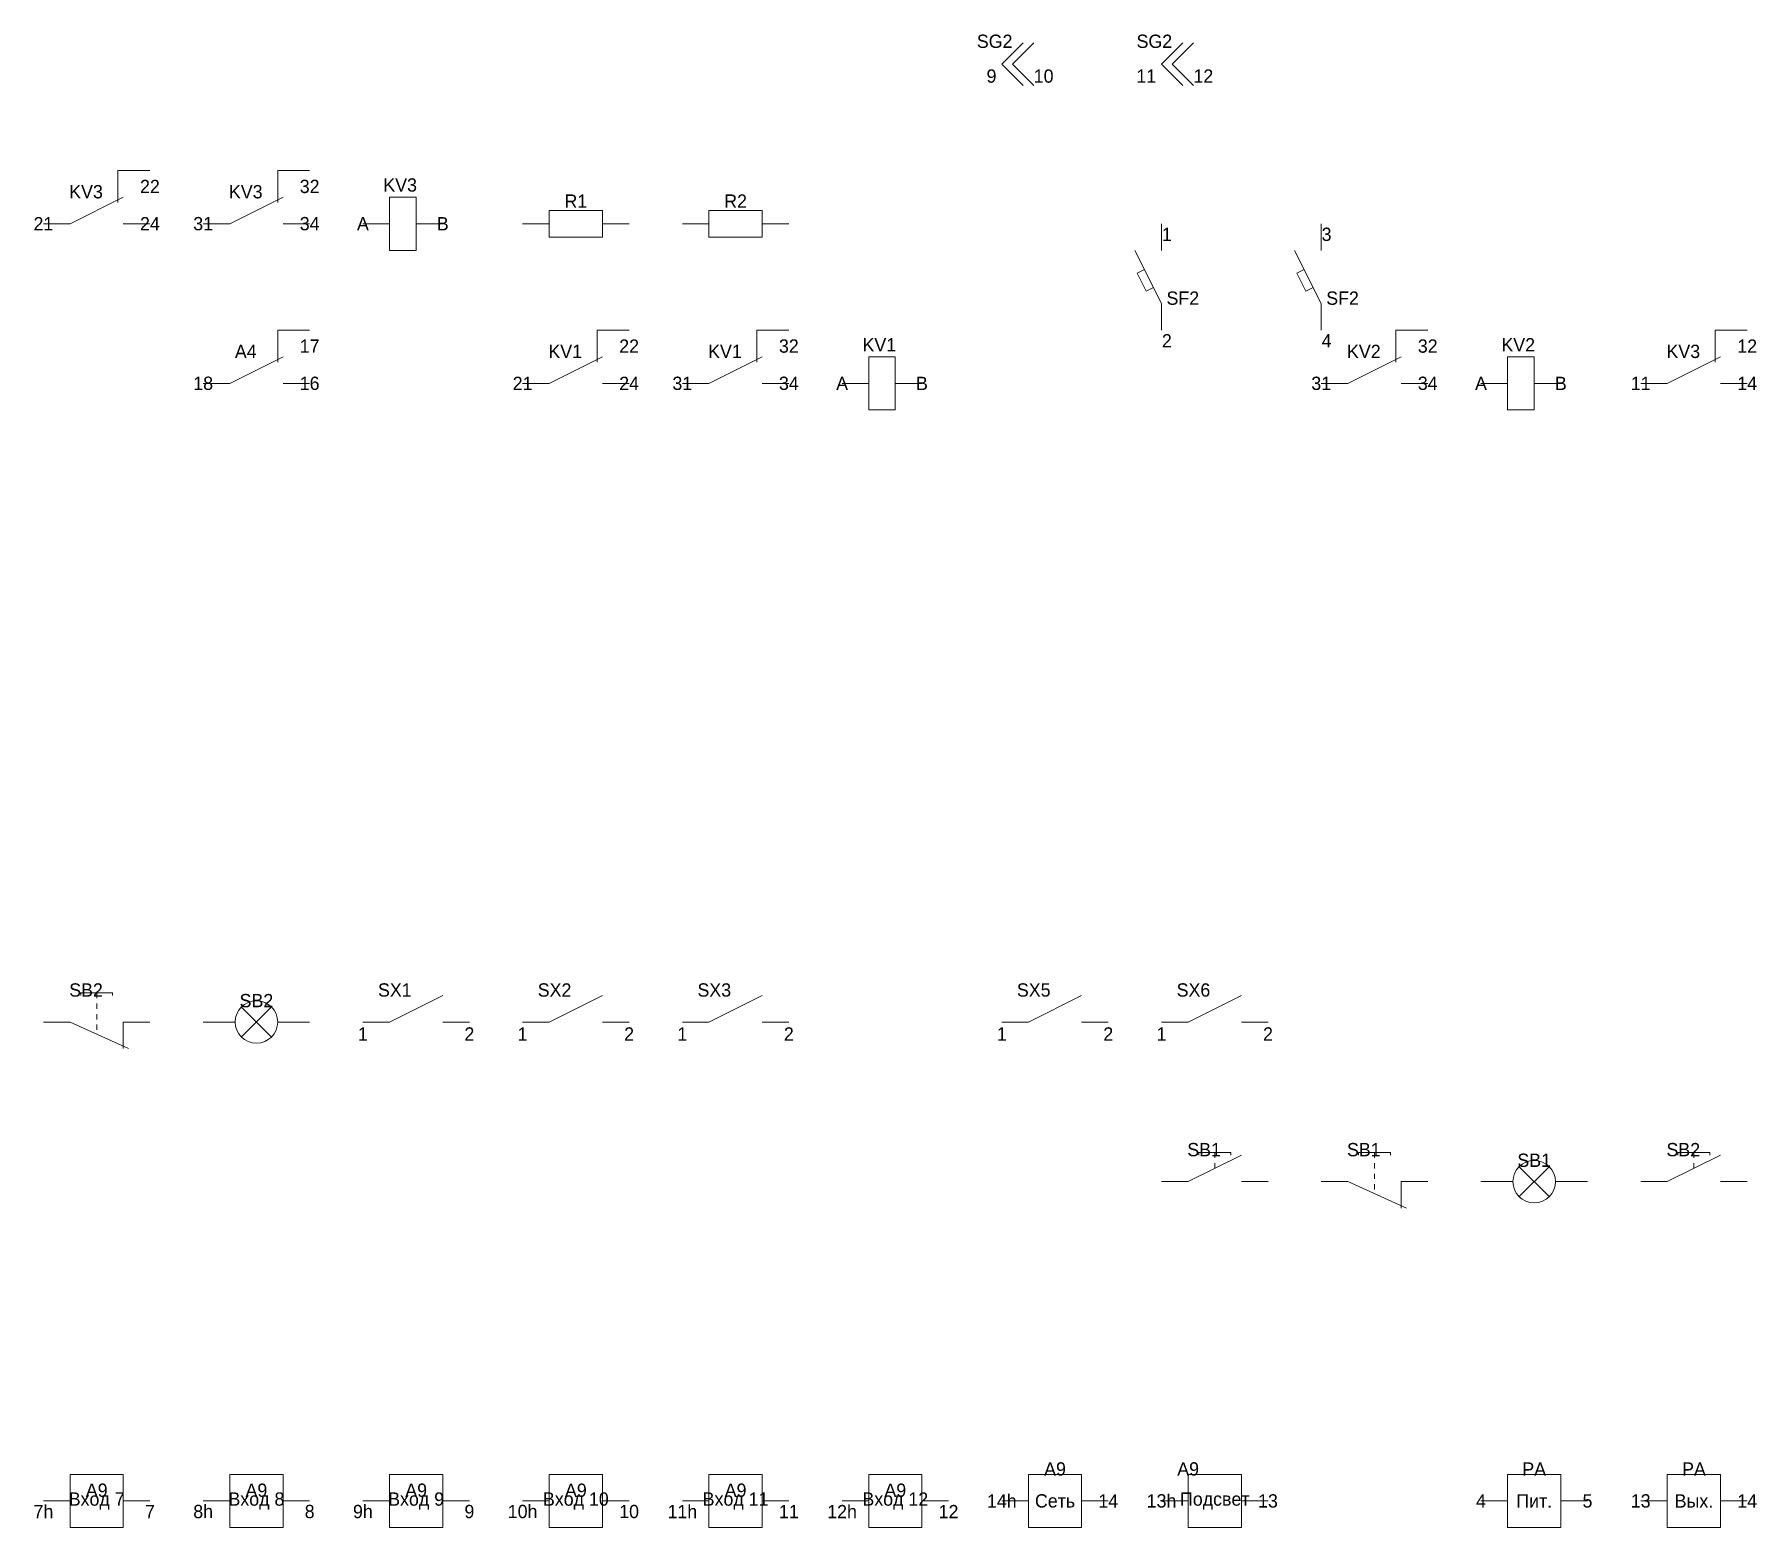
# Model space of a CAD drawing. Header units: millimetres. Extents: x -7 to 1066, y -16 to 1110.
# Drawn here: x -1.7 to 321.8, y 265 to 545.6 of the extents above; entities that cross this region are included whole.
import ezdxf

# ---------------------------------------------------------------- set-up
doc = ezdxf.new("R2010")
doc.units = ezdxf.units.MM

# ---------------------------------------------------------------- blocks, each defined once
blk = doc.blocks.new('A9#7h')
at = {"lineweight": 0}
for points in [[(5, 5)], [(5, 5), (15, 5)], [(5, 5), (15, 5), (15, -5)], [(5, 5), (15, 5), (15, -5), (5, -5)], [(5, 5), (15, 5), (15, -5), (5, -5), (5, 5)], [(5, 5), (15, 5), (15, -5), (5, -5), (5, 5)], [(0, 0)], [(0, 0), (5, 0)], [(0, 0), (5, 0)], [(15, 0)], [(15, 0), (20, 0)]]:
    blk.add_lwpolyline(points, dxfattribs=at)
at = {"char_height": 2.5, "attachment_point": 5}
for s, insert in [('A9', (10, 2)), ('Вход 7', (10, 0)), ('7h', (0, -2)), ('7', (20, -2))]:
    blk.add_mtext(s, dxfattribs=dict(at, insert=insert))
blk = doc.blocks.new('A9#8h')
at = {"lineweight": 0}
for points in [[(5, 5)], [(5, 5), (15, 5)], [(5, 5), (15, 5), (15, -5)], [(5, 5), (15, 5), (15, -5), (5, -5)], [(5, 5), (15, 5), (15, -5), (5, -5), (5, 5)], [(5, 5), (15, 5), (15, -5), (5, -5), (5, 5)], [(0, 0)], [(0, 0), (5, 0)], [(0, 0), (5, 0)], [(15, 0)], [(15, 0), (20, 0)]]:
    blk.add_lwpolyline(points, dxfattribs=at)
at = {"char_height": 2.5, "attachment_point": 5}
for s, insert in [('A9', (10, 2)), ('Вход 8', (10, 0)), ('8h', (0, -2)), ('8', (20, -2))]:
    blk.add_mtext(s, dxfattribs=dict(at, insert=insert))
blk = doc.blocks.new('A9#9h')
at = {"lineweight": 0}
for points in [[(5, 5)], [(5, 5), (15, 5)], [(5, 5), (15, 5), (15, -5)], [(5, 5), (15, 5), (15, -5), (5, -5)], [(5, 5), (15, 5), (15, -5), (5, -5), (5, 5)], [(5, 5), (15, 5), (15, -5), (5, -5), (5, 5)], [(0, 0)], [(0, 0), (5, 0)], [(0, 0), (5, 0)], [(15, 0)], [(15, 0), (20, 0)]]:
    blk.add_lwpolyline(points, dxfattribs=at)
at = {"char_height": 2.5, "attachment_point": 5}
for s, insert in [('A9', (10, 2)), ('Вход 9', (10, 0)), ('9h', (0, -2)), ('9', (20, -2))]:
    blk.add_mtext(s, dxfattribs=dict(at, insert=insert))
blk = doc.blocks.new('A9#10h')
at = {"lineweight": 0}
for points in [[(5, 5)], [(5, 5), (15, 5)], [(5, 5), (15, 5), (15, -5)], [(5, 5), (15, 5), (15, -5), (5, -5)], [(5, 5), (15, 5), (15, -5), (5, -5), (5, 5)], [(5, 5), (15, 5), (15, -5), (5, -5), (5, 5)], [(0, 0)], [(0, 0), (5, 0)], [(0, 0), (5, 0)], [(15, 0)], [(15, 0), (20, 0)]]:
    blk.add_lwpolyline(points, dxfattribs=at)
at = {"char_height": 2.5, "attachment_point": 5}
for s, insert in [('A9', (10, 2)), ('Вход 10', (10, 0)), ('10h', (0, -2)), ('10', (20, -2))]:
    blk.add_mtext(s, dxfattribs=dict(at, insert=insert))
blk = doc.blocks.new('A9#11h')
at = {"lineweight": 0}
for points in [[(5, 5)], [(5, 5), (15, 5)], [(5, 5), (15, 5), (15, -5)], [(5, 5), (15, 5), (15, -5), (5, -5)], [(5, 5), (15, 5), (15, -5), (5, -5), (5, 5)], [(5, 5), (15, 5), (15, -5), (5, -5), (5, 5)], [(0, 0)], [(0, 0), (5, 0)], [(0, 0), (5, 0)], [(15, 0)], [(15, 0), (20, 0)]]:
    blk.add_lwpolyline(points, dxfattribs=at)
at = {"char_height": 2.5, "attachment_point": 5}
for s, insert in [('A9', (10, 2)), ('Вход 11', (10, 0)), ('11h', (0, -2)), ('11', (20, -2))]:
    blk.add_mtext(s, dxfattribs=dict(at, insert=insert))
blk = doc.blocks.new('A9#12h')
at = {"lineweight": 0}
for points in [[(5, 5)], [(5, 5), (15, 5)], [(5, 5), (15, 5), (15, -5)], [(5, 5), (15, 5), (15, -5), (5, -5)], [(5, 5), (15, 5), (15, -5), (5, -5), (5, 5)], [(5, 5), (15, 5), (15, -5), (5, -5), (5, 5)], [(0, 0)], [(0, 0), (5, 0)], [(0, 0), (5, 0)], [(15, 0)], [(15, 0), (20, 0)]]:
    blk.add_lwpolyline(points, dxfattribs=at)
at = {"char_height": 2.5, "attachment_point": 5}
for s, insert in [('A9', (10, 2)), ('Вход 12', (10, 0)), ('12h', (0, -2)), ('12', (20, -2))]:
    blk.add_mtext(s, dxfattribs=dict(at, insert=insert))
blk = doc.blocks.new('A9#14h')
at = {"lineweight": 0}
for points in [[(5, 5)], [(5, 5), (15, 5)], [(5, 5), (15, 5), (15, -5)], [(5, 5), (15, 5), (15, -5), (5, -5)], [(5, 5), (15, 5), (15, -5), (5, -5), (5, 5)], [(5, 5), (15, 5), (15, -5), (5, -5), (5, 5)], [(0, 0)], [(0, 0), (5, 0)], [(0, 0), (5, 0)], [(15, 0)], [(15, 0), (20, 0)]]:
    blk.add_lwpolyline(points, dxfattribs=at)
at = {"char_height": 2.5, "attachment_point": 5}
for s, insert in [('A9', (10, 6)), ('14h', (0, 0)), ('Сеть', (10, 0)), ('14', (20, 0))]:
    blk.add_mtext(s, dxfattribs=dict(at, insert=insert))
blk = doc.blocks.new('A9#13h')
at = {"lineweight": 0}
for points in [[(5, 5)], [(5, 5), (15, 5)], [(5, 5), (15, 5), (15, -5)], [(5, 5), (15, 5), (15, -5), (5, -5)], [(5, 5), (15, 5), (15, -5), (5, -5), (5, 5)], [(5, 5), (15, 5), (15, -5), (5, -5), (5, 5)], [(0, 0)], [(0, 0), (5, 0)], [(0, 0), (5, 0)], [(15, 0)], [(15, 0), (20, 0)]]:
    blk.add_lwpolyline(points, dxfattribs=at)
at = {"char_height": 2.5, "attachment_point": 5}
for s, insert in [('A9', (5, 6)), ('13h', (0, 0)), ('Подсвет', (10, 0)), ('13', (20, 0))]:
    blk.add_mtext(s, dxfattribs=dict(at, insert=insert))
blk = doc.blocks.new('PA#4')
at = {"lineweight": 0}
for points in [[(5, 5)], [(5, 5), (15, 5)], [(5, 5), (15, 5), (15, -5)], [(5, 5), (15, 5), (15, -5), (5, -5)], [(5, 5), (15, 5), (15, -5), (5, -5), (5, 5)], [(5, 5), (15, 5), (15, -5), (5, -5), (5, 5)], [(0, 0)], [(0, 0), (5, 0)], [(0, 0), (5, 0)], [(15, 0)], [(15, 0), (20, 0)]]:
    blk.add_lwpolyline(points, dxfattribs=at)
at = {"char_height": 2.5, "attachment_point": 5}
for s, insert in [('PA', (10, 6)), ('4', (0, 0)), ('Пит.', (10, 0)), ('5', (20, 0))]:
    blk.add_mtext(s, dxfattribs=dict(at, insert=insert))
blk = doc.blocks.new('PA#13')
at = {"lineweight": 0}
for points in [[(5, 5)], [(5, 5), (15, 5)], [(5, 5), (15, 5), (15, -5)], [(5, 5), (15, 5), (15, -5), (5, -5)], [(5, 5), (15, 5), (15, -5), (5, -5), (5, 5)], [(5, 5), (15, 5), (15, -5), (5, -5), (5, 5)], [(0, 0)], [(0, 0), (5, 0)], [(0, 0), (5, 0)], [(15, 0)], [(15, 0), (20, 0)]]:
    blk.add_lwpolyline(points, dxfattribs=at)
at = {"char_height": 2.5, "attachment_point": 5}
for s, insert in [('PA', (10, 6)), ('13', (0, 0)), ('Вых.', (10, 0)), ('14', (20, 0))]:
    blk.add_mtext(s, dxfattribs=dict(at, insert=insert))
blk = doc.blocks.new('SB1#13')
at = {"lineweight": 0}
for points in [[(0, 0), (5, 0), (15, 5)], [(0, 0), (5, 0), (15, 5)], [(7, 5), (7, 5.5)], [(7, 5), (7, 5.5), (13, 5.5)], [(7, 5), (7, 5.5), (13, 5.5), (13, 5)], [(7, 5)], [(10, 4.5), (10, 5.5)], [(10, 4.5), (10, 5.5)], [(10, 4.5)], [(10, 2.5), (10, 3.5)], [(10, 2.5), (10, 3.5)], [(0, 0)], [(0, 0), (5, 0)], [(10, 2.5)], [(15, 0)], [(15, 0), (20, 0)], [(15, 0), (20, 0)]]:
    blk.add_lwpolyline(points, dxfattribs=at)
at = {"insert": (8, 6), "char_height": 2.5, "attachment_point": 5}
blk.add_mtext('SB1', dxfattribs=at)
blk = doc.blocks.new('SB1#21')
at = {"lineweight": 0}
for points in [[(7, 5), (7, 5.5)], [(7, 5), (7, 5.5), (13, 5.5)], [(7, 5), (7, 5.5), (13, 5.5), (13, 5)], [(7, 5)], [(10, 4.5), (10, 5.5)], [(10, 4.5), (10, 5.5)], [(10, 4.5)], [(10, 2.5), (10, 3.5)], [(10, 2.5), (10, 3.5)], [(0, 0)], [(0, 0), (5, 0)], [(0, 0), (5, 0), (16, -5)], [(0, 0), (5, 0), (16, -5)], [(10, 2.5)], [(10, 0.5), (10, 1.5)], [(10, 0.5), (10, 1.5)], [(10, 0.5)], [(15, -5), (15, 0)], [(15, -5), (15, 0), (20, 0)], [(15, -5), (15, 0), (20, 0)], [(10, -1.5), (10, -0.5)], [(10, -1.5), (10, -0.5)], [(10, -1.5)], [(15, -5)]]:
    blk.add_lwpolyline(points, dxfattribs=at)
at = {"insert": (8, 6), "char_height": 2.5, "attachment_point": 5}
blk.add_mtext('SB1', dxfattribs=at)
blk = doc.blocks.new('SB1#X1')
at = {"lineweight": 0}
for points in [[(0, 0)], [(0, 0), (6, 0)], [(0, 0), (6, 0)], [(7.2, 2.8)], [(7.2, 2.8), (12.8, -2.8)], [(7.2, 2.8), (12.8, -2.8)], [(7.2, -2.8), (12.8, 2.8)], [(20, 0), (14, 0)], [(20, 0), (14, 0)], [(20, 0)], [(7.2, -2.8)]]:
    blk.add_lwpolyline(points, dxfattribs=at)
blk.add_circle((10, 0), 4, dxfattribs=at)
at = {"insert": (10, 4), "char_height": 2.5, "attachment_point": 5}
blk.add_mtext('SB1', dxfattribs=at)
blk = doc.blocks.new('SB2#13')
at = {"lineweight": 0}
for points in [[(0, 0), (5, 0), (15, 5)], [(0, 0), (5, 0), (15, 5)], [(7, 5), (7, 5.5)], [(7, 5), (7, 5.5), (13, 5.5)], [(7, 5), (7, 5.5), (13, 5.5), (13, 5)], [(7, 5)], [(10, 4.5), (10, 5.5)], [(10, 4.5), (10, 5.5)], [(10, 4.5)], [(10, 2.5), (10, 3.5)], [(10, 2.5), (10, 3.5)], [(0, 0)], [(0, 0), (5, 0)], [(10, 2.5)], [(15, 0)], [(15, 0), (20, 0)], [(15, 0), (20, 0)]]:
    blk.add_lwpolyline(points, dxfattribs=at)
at = {"insert": (8, 6), "char_height": 2.5, "attachment_point": 5}
blk.add_mtext('SB2', dxfattribs=at)
blk = doc.blocks.new('SB2#21')
at = {"lineweight": 0}
for points in [[(7, 5), (7, 5.5)], [(7, 5), (7, 5.5), (13, 5.5)], [(7, 5), (7, 5.5), (13, 5.5), (13, 5)], [(7, 5)], [(10, 4.5), (10, 5.5)], [(10, 4.5), (10, 5.5)], [(10, 4.5)], [(10, 2.5), (10, 3.5)], [(10, 2.5), (10, 3.5)], [(0, 0)], [(0, 0), (5, 0)], [(0, 0), (5, 0), (16, -5)], [(0, 0), (5, 0), (16, -5)], [(10, 2.5)], [(10, 0.5), (10, 1.5)], [(10, 0.5), (10, 1.5)], [(10, 0.5)], [(15, -5), (15, 0)], [(15, -5), (15, 0), (20, 0)], [(15, -5), (15, 0), (20, 0)], [(10, -1.5), (10, -0.5)], [(10, -1.5), (10, -0.5)], [(10, -1.5)], [(15, -5)]]:
    blk.add_lwpolyline(points, dxfattribs=at)
at = {"insert": (8, 6), "char_height": 2.5, "attachment_point": 5}
blk.add_mtext('SB2', dxfattribs=at)
blk = doc.blocks.new('SB2#X1')
at = {"lineweight": 0}
for points in [[(0, 0)], [(0, 0), (6, 0)], [(0, 0), (6, 0)], [(7.2, 2.8)], [(7.2, 2.8), (12.8, -2.8)], [(7.2, 2.8), (12.8, -2.8)], [(7.2, -2.8), (12.8, 2.8)], [(20, 0), (14, 0)], [(20, 0), (14, 0)], [(20, 0)], [(7.2, -2.8)]]:
    blk.add_lwpolyline(points, dxfattribs=at)
blk.add_circle((10, 0), 4, dxfattribs=at)
at = {"insert": (10, 4), "char_height": 2.5, "attachment_point": 5}
blk.add_mtext('SB2', dxfattribs=at)
blk = doc.blocks.new('SX1#1')
at = {"lineweight": 0}
for points in [[(0, 0), (5, 0), (15, 5)], [(0, 0), (5, 0), (15, 5)], [(0, 0)], [(0, 0), (5, 0)], [(15, 0)], [(15, 0), (20, 0)]]:
    blk.add_lwpolyline(points, dxfattribs=at)
at = {"char_height": 2.5}
for s, insert, attachment_point in [('SX1', (6, 6), 5), ('1', (0, -1), 2), ('2', (20, -1), 2)]:
    blk.add_mtext(s, dxfattribs=dict(at, insert=insert, attachment_point=attachment_point))
blk = doc.blocks.new('SX2#1')
at = {"lineweight": 0}
for points in [[(0, 0), (5, 0), (15, 5)], [(0, 0), (5, 0), (15, 5)], [(0, 0)], [(0, 0), (5, 0)], [(15, 0)], [(15, 0), (20, 0)]]:
    blk.add_lwpolyline(points, dxfattribs=at)
at = {"char_height": 2.5}
for s, insert, attachment_point in [('SX2', (6, 6), 5), ('1', (0, -1), 2), ('2', (20, -1), 2)]:
    blk.add_mtext(s, dxfattribs=dict(at, insert=insert, attachment_point=attachment_point))
blk = doc.blocks.new('SX3#1')
at = {"lineweight": 0}
for points in [[(0, 0), (5, 0), (15, 5)], [(0, 0), (5, 0), (15, 5)], [(0, 0)], [(0, 0), (5, 0)], [(15, 0)], [(15, 0), (20, 0)]]:
    blk.add_lwpolyline(points, dxfattribs=at)
at = {"char_height": 2.5}
for s, insert, attachment_point in [('SX3', (6, 6), 5), ('1', (0, -1), 2), ('2', (20, -1), 2)]:
    blk.add_mtext(s, dxfattribs=dict(at, insert=insert, attachment_point=attachment_point))
blk = doc.blocks.new('SX5#1')
at = {"lineweight": 0}
for points in [[(0, 0), (5, 0), (15, 5)], [(0, 0), (5, 0), (15, 5)], [(0, 0)], [(0, 0), (5, 0)], [(15, 0)], [(15, 0), (20, 0)]]:
    blk.add_lwpolyline(points, dxfattribs=at)
at = {"char_height": 2.5}
for s, insert, attachment_point in [('SX5', (6, 6), 5), ('1', (0, -1), 2), ('2', (20, -1), 2)]:
    blk.add_mtext(s, dxfattribs=dict(at, insert=insert, attachment_point=attachment_point))
blk = doc.blocks.new('SX6#1')
at = {"lineweight": 0}
for points in [[(0, 0), (5, 0), (15, 5)], [(0, 0), (5, 0), (15, 5)], [(0, 0)], [(0, 0), (5, 0)], [(15, 0)], [(15, 0), (20, 0)]]:
    blk.add_lwpolyline(points, dxfattribs=at)
at = {"char_height": 2.5}
for s, insert, attachment_point in [('SX6', (6, 6), 5), ('1', (0, -1), 2), ('2', (20, -1), 2)]:
    blk.add_mtext(s, dxfattribs=dict(at, insert=insert, attachment_point=attachment_point))
blk = doc.blocks.new('A4#16')
at = {"lineweight": 0}
for points in [[(14, 4), (14, 10)], [(14, 4), (14, 10), (20, 10)], [(0, 0), (5, 0), (15, 5)], [(0, 0), (5, 0), (15, 5)], [(14, 4)], [(0, 0)], [(0, 0), (5, 0)], [(15, 0)], [(15, 0), (20, 0)], [(15, 0), (20, 0)]]:
    blk.add_lwpolyline(points, dxfattribs=at)
at = {"char_height": 2.5, "attachment_point": 5}
for s, insert in [('A4', (8, 6)), ('17', (20, 7)), ('18', (0, 0)), ('16', (20, 0))]:
    blk.add_mtext(s, dxfattribs=dict(at, insert=insert))
blk = doc.blocks.new('KV1#21')
at = {"lineweight": 0}
for points in [[(14, 4), (14, 10)], [(14, 4), (14, 10), (20, 10)], [(0, 0), (5, 0), (15, 5)], [(0, 0), (5, 0), (15, 5)], [(14, 4)], [(0, 0)], [(0, 0), (5, 0)], [(15, 0)], [(15, 0), (20, 0)], [(15, 0), (20, 0)]]:
    blk.add_lwpolyline(points, dxfattribs=at)
at = {"char_height": 2.5, "attachment_point": 5}
for s, insert in [('KV1', (8, 6)), ('22', (20, 7)), ('21', (0, 0)), ('24', (20, 0))]:
    blk.add_mtext(s, dxfattribs=dict(at, insert=insert))
blk = doc.blocks.new('KV1#31')
at = {"lineweight": 0}
for points in [[(14, 4), (14, 10)], [(14, 4), (14, 10), (20, 10)], [(0, 0), (5, 0), (15, 5)], [(0, 0), (5, 0), (15, 5)], [(14, 4)], [(0, 0)], [(0, 0), (5, 0)], [(15, 0)], [(15, 0), (20, 0)], [(15, 0), (20, 0)]]:
    blk.add_lwpolyline(points, dxfattribs=at)
at = {"char_height": 2.5, "attachment_point": 5}
for s, insert in [('KV1', (8, 6)), ('32', (20, 7)), ('31', (0, 0)), ('34', (20, 0))]:
    blk.add_mtext(s, dxfattribs=dict(at, insert=insert))
blk = doc.blocks.new('KV1#A')
at = {"lineweight": 0}
for points in [[(0, 0), (5, 0), (5, 5)], [(0, 0), (5, 0), (5, 5), (10, 5)], [(0, 0), (5, 0), (5, 5), (10, 5), (10, -5)], [(0, 0), (5, 0), (5, 5), (10, 5), (10, -5), (5, -5)], [(0, 0), (5, 0), (5, 5), (10, 5), (10, -5), (5, -5), (5, 0)], [(0, 0), (5, 0), (5, 5), (10, 5), (10, -5), (5, -5), (5, 0)], [(0, 0)], [(0, 0), (5, 0)], [(10, 0)], [(10, 0), (15, 0)]]:
    blk.add_lwpolyline(points, dxfattribs=at)
at = {"char_height": 2.5}
for s, insert, attachment_point in [('KV1', (7, 6), 8), ('A', (0, 0), 5), ('B', (15, 0), 5)]:
    blk.add_mtext(s, dxfattribs=dict(at, insert=insert, attachment_point=attachment_point))
blk = doc.blocks.new('KV2#31')
at = {"lineweight": 0}
for points in [[(14, 4), (14, 10)], [(14, 4), (14, 10), (20, 10)], [(0, 0), (5, 0), (15, 5)], [(0, 0), (5, 0), (15, 5)], [(14, 4)], [(0, 0)], [(0, 0), (5, 0)], [(15, 0)], [(15, 0), (20, 0)], [(15, 0), (20, 0)]]:
    blk.add_lwpolyline(points, dxfattribs=at)
at = {"char_height": 2.5, "attachment_point": 5}
for s, insert in [('KV2', (8, 6)), ('32', (20, 7)), ('31', (0, 0)), ('34', (20, 0))]:
    blk.add_mtext(s, dxfattribs=dict(at, insert=insert))
blk = doc.blocks.new('KV2#A')
at = {"lineweight": 0}
for points in [[(0, 0), (5, 0), (5, 5)], [(0, 0), (5, 0), (5, 5), (10, 5)], [(0, 0), (5, 0), (5, 5), (10, 5), (10, -5)], [(0, 0), (5, 0), (5, 5), (10, 5), (10, -5), (5, -5)], [(0, 0), (5, 0), (5, 5), (10, 5), (10, -5), (5, -5), (5, 0)], [(0, 0), (5, 0), (5, 5), (10, 5), (10, -5), (5, -5), (5, 0)], [(0, 0)], [(0, 0), (5, 0)], [(10, 0)], [(10, 0), (15, 0)]]:
    blk.add_lwpolyline(points, dxfattribs=at)
at = {"char_height": 2.5}
for s, insert, attachment_point in [('KV2', (7, 6), 8), ('A', (0, 0), 5), ('B', (15, 0), 5)]:
    blk.add_mtext(s, dxfattribs=dict(at, insert=insert, attachment_point=attachment_point))
blk = doc.blocks.new('KV3#11')
at = {"lineweight": 0}
for points in [[(14, 4), (14, 10)], [(14, 4), (14, 10), (20, 10)], [(0, 0), (5, 0), (15, 5)], [(0, 0), (5, 0), (15, 5)], [(14, 4)], [(0, 0)], [(0, 0), (5, 0)], [(15, 0)], [(15, 0), (20, 0)], [(15, 0), (20, 0)]]:
    blk.add_lwpolyline(points, dxfattribs=at)
at = {"char_height": 2.5, "attachment_point": 5}
for s, insert in [('KV3', (8, 6)), ('12', (20, 7)), ('11', (0, 0)), ('14', (20, 0))]:
    blk.add_mtext(s, dxfattribs=dict(at, insert=insert))
blk = doc.blocks.new('KV3#21')
at = {"lineweight": 0}
for points in [[(14, 4), (14, 10)], [(14, 4), (14, 10), (20, 10)], [(0, 0), (5, 0), (15, 5)], [(0, 0), (5, 0), (15, 5)], [(14, 4)], [(0, 0)], [(0, 0), (5, 0)], [(15, 0)], [(15, 0), (20, 0)], [(15, 0), (20, 0)]]:
    blk.add_lwpolyline(points, dxfattribs=at)
at = {"char_height": 2.5, "attachment_point": 5}
for s, insert in [('KV3', (8, 6)), ('22', (20, 7)), ('21', (0, 0)), ('24', (20, 0))]:
    blk.add_mtext(s, dxfattribs=dict(at, insert=insert))
blk = doc.blocks.new('KV3#31')
at = {"lineweight": 0}
for points in [[(14, 4), (14, 10)], [(14, 4), (14, 10), (20, 10)], [(0, 0), (5, 0), (15, 5)], [(0, 0), (5, 0), (15, 5)], [(14, 4)], [(0, 0)], [(0, 0), (5, 0)], [(15, 0)], [(15, 0), (20, 0)], [(15, 0), (20, 0)]]:
    blk.add_lwpolyline(points, dxfattribs=at)
at = {"char_height": 2.5, "attachment_point": 5}
for s, insert in [('KV3', (8, 6)), ('32', (20, 7)), ('31', (0, 0)), ('34', (20, 0))]:
    blk.add_mtext(s, dxfattribs=dict(at, insert=insert))
blk = doc.blocks.new('KV3#A')
at = {"lineweight": 0}
for points in [[(0, 0), (5, 0), (5, 5)], [(0, 0), (5, 0), (5, 5), (10, 5)], [(0, 0), (5, 0), (5, 5), (10, 5), (10, -5)], [(0, 0), (5, 0), (5, 5), (10, 5), (10, -5), (5, -5)], [(0, 0), (5, 0), (5, 5), (10, 5), (10, -5), (5, -5), (5, 0)], [(0, 0), (5, 0), (5, 5), (10, 5), (10, -5), (5, -5), (5, 0)], [(0, 0)], [(0, 0), (5, 0)], [(10, 0)], [(10, 0), (15, 0)]]:
    blk.add_lwpolyline(points, dxfattribs=at)
at = {"char_height": 2.5}
for s, insert, attachment_point in [('KV3', (7, 6), 8), ('A', (0, 0), 5), ('B', (15, 0), 5)]:
    blk.add_mtext(s, dxfattribs=dict(at, insert=insert, attachment_point=attachment_point))
blk = doc.blocks.new('R1#1')
at = {"lineweight": 0}
for points in [[(0, 0)], [(0, 0), (5, 0)], [(0, 0), (5, 0)], [(5, -2.5), (5, 2.5)], [(5, -2.5), (5, 2.5), (15, 2.5)], [(5, -2.5), (5, 2.5), (15, 2.5), (15, -2.5)], [(5, -2.5), (5, 2.5), (15, 2.5), (15, -2.5), (5, -2.5)], [(5, -2.5), (5, 2.5), (15, 2.5), (15, -2.5), (5, -2.5)], [(15, 0)], [(15, 0), (20, 0)], [(5, -2.5)]]:
    blk.add_lwpolyline(points, dxfattribs=at)
at = {"insert": (10, 3), "char_height": 2.5, "attachment_point": 8}
blk.add_mtext('R1', dxfattribs=at)
blk = doc.blocks.new('R2#1')
at = {"lineweight": 0}
for points in [[(0, 0)], [(0, 0), (5, 0)], [(0, 0), (5, 0)], [(5, -2.5), (5, 2.5)], [(5, -2.5), (5, 2.5), (15, 2.5)], [(5, -2.5), (5, 2.5), (15, 2.5), (15, -2.5)], [(5, -2.5), (5, 2.5), (15, 2.5), (15, -2.5), (5, -2.5)], [(5, -2.5), (5, 2.5), (15, 2.5), (15, -2.5), (5, -2.5)], [(15, 0)], [(15, 0), (20, 0)], [(5, -2.5)]]:
    blk.add_lwpolyline(points, dxfattribs=at)
at = {"insert": (10, 3), "char_height": 2.5, "attachment_point": 8}
blk.add_mtext('R2', dxfattribs=at)
blk = doc.blocks.new('SF2#1')
at = {"lineweight": 0}
for points in [[(0, -5), (0, 0)], [(0, -5), (0, 0)], [(0, -20), (0, -15), (-5, -5)], [(0, -20), (0, -15), (-5, -5)], [(0, -5)], [(-1.5, -12), (-2.9, -12.7), (-4.6, -9.3), (-3.2, -8.6)], [(-1.5, -12), (-2.9, -12.7), (-4.6, -9.3)], [(-1.5, -12), (-2.9, -12.7)], [(-1.5, -12)], [(0, -20), (0, -15)], [(0, -20)]]:
    blk.add_lwpolyline(points, dxfattribs=at)
at = {"char_height": 2.5, "attachment_point": 5}
for s, insert in [('1', (1, -2)), ('SF2', (4, -14)), ('2', (1, -22))]:
    blk.add_mtext(s, dxfattribs=dict(at, insert=insert))
blk = doc.blocks.new('SF2#3')
at = {"lineweight": 0}
for points in [[(0, -5), (0, 0)], [(0, -5), (0, 0)], [(0, -20), (0, -15), (-5, -5)], [(0, -20), (0, -15), (-5, -5)], [(0, -5)], [(-1.5, -12), (-2.9, -12.7), (-4.6, -9.3), (-3.2, -8.6)], [(-1.5, -12), (-2.9, -12.7), (-4.6, -9.3)], [(-1.5, -12), (-2.9, -12.7)], [(-1.5, -12)], [(0, -20), (0, -15)], [(0, -20)]]:
    blk.add_lwpolyline(points, dxfattribs=at)
at = {"char_height": 2.5, "attachment_point": 5}
for s, insert in [('3', (1, -2)), ('SF2', (4, -14)), ('4', (1, -22))]:
    blk.add_mtext(s, dxfattribs=dict(at, insert=insert))
blk = doc.blocks.new('SG2#9')
at = {"lineweight": 0}
for points in [[(4, 4), (0, 0)], [(4, 4), (0, 0), (4, -4)], [(4, 4), (0, 0), (4, -4)], [(6, 4), (2, 0)], [(6, 4), (2, 0), (6, -4)], [(4, 4)], [(6, 4)]]:
    blk.add_lwpolyline(points, dxfattribs=at)
at = {"char_height": 2.5}
for s, insert, attachment_point in [('SG2', (2, 3), 9), ('9', (-1, -1), 3), ('10', (6, -1), 1)]:
    blk.add_mtext(s, dxfattribs=dict(at, insert=insert, attachment_point=attachment_point))
blk = doc.blocks.new('SG2#11')
at = {"lineweight": 0}
for points in [[(4, 4), (0, 0)], [(4, 4), (0, 0), (4, -4)], [(4, 4), (0, 0), (4, -4)], [(6, 4), (2, 0)], [(6, 4), (2, 0), (6, -4)], [(4, 4)], [(6, 4)]]:
    blk.add_lwpolyline(points, dxfattribs=at)
at = {"char_height": 2.5}
for s, insert, attachment_point in [('SG2', (2, 3), 9), ('11', (-1, -1), 3), ('12', (6, -1), 1)]:
    blk.add_mtext(s, dxfattribs=dict(at, insert=insert, attachment_point=attachment_point))

msp = doc.modelspace()

# ---------------------------------------------------------------- block references
for name, p in [('SG2#9', (180, 540)), ('SG2#11', (210, 540)), ('KV3#21', (0, 510)), ('KV3#31', (30, 510)), ('KV3#A', (60, 510)), ('R1#1', (90, 510)), ('R2#1', (120, 510)), ('SF2#1', (210, 510)), ('SF2#3', (240, 510)), ('A4#16', (30, 480)), ('KV1#21', (90, 480)), ('KV1#31', (120, 480)), ('KV1#A', (150, 480)), ('KV2#31', (240, 480)), ('KV2#A', (270, 480)), ('KV3#11', (300, 480)), ('SB2#21', (0, 360)), ('SX1#1', (60, 360)), ('SX2#1', (90, 360)), ('SX3#1', (120, 360)), ('SX5#1', (180, 360)), ('SX6#1', (210, 360)), ('SB2#X1', (30, 360)), ('SB1#13', (210, 330)), ('SB1#21', (240, 330)), ('SB2#13', (300, 330)), ('SB1#X1', (270, 330)), ('A9#7h', (0, 270)), ('A9#8h', (30, 270)), ('A9#9h', (60, 270)), ('A9#10h', (90, 270)), ('A9#11h', (120, 270)), ('A9#12h', (150, 270)), ('A9#14h', (180, 270)), ('A9#13h', (210, 270)), ('PA#4', (270, 270)), ('PA#13', (300, 270))]:
    msp.add_blockref(name, p)

doc.saveas('drawing.dxf')
